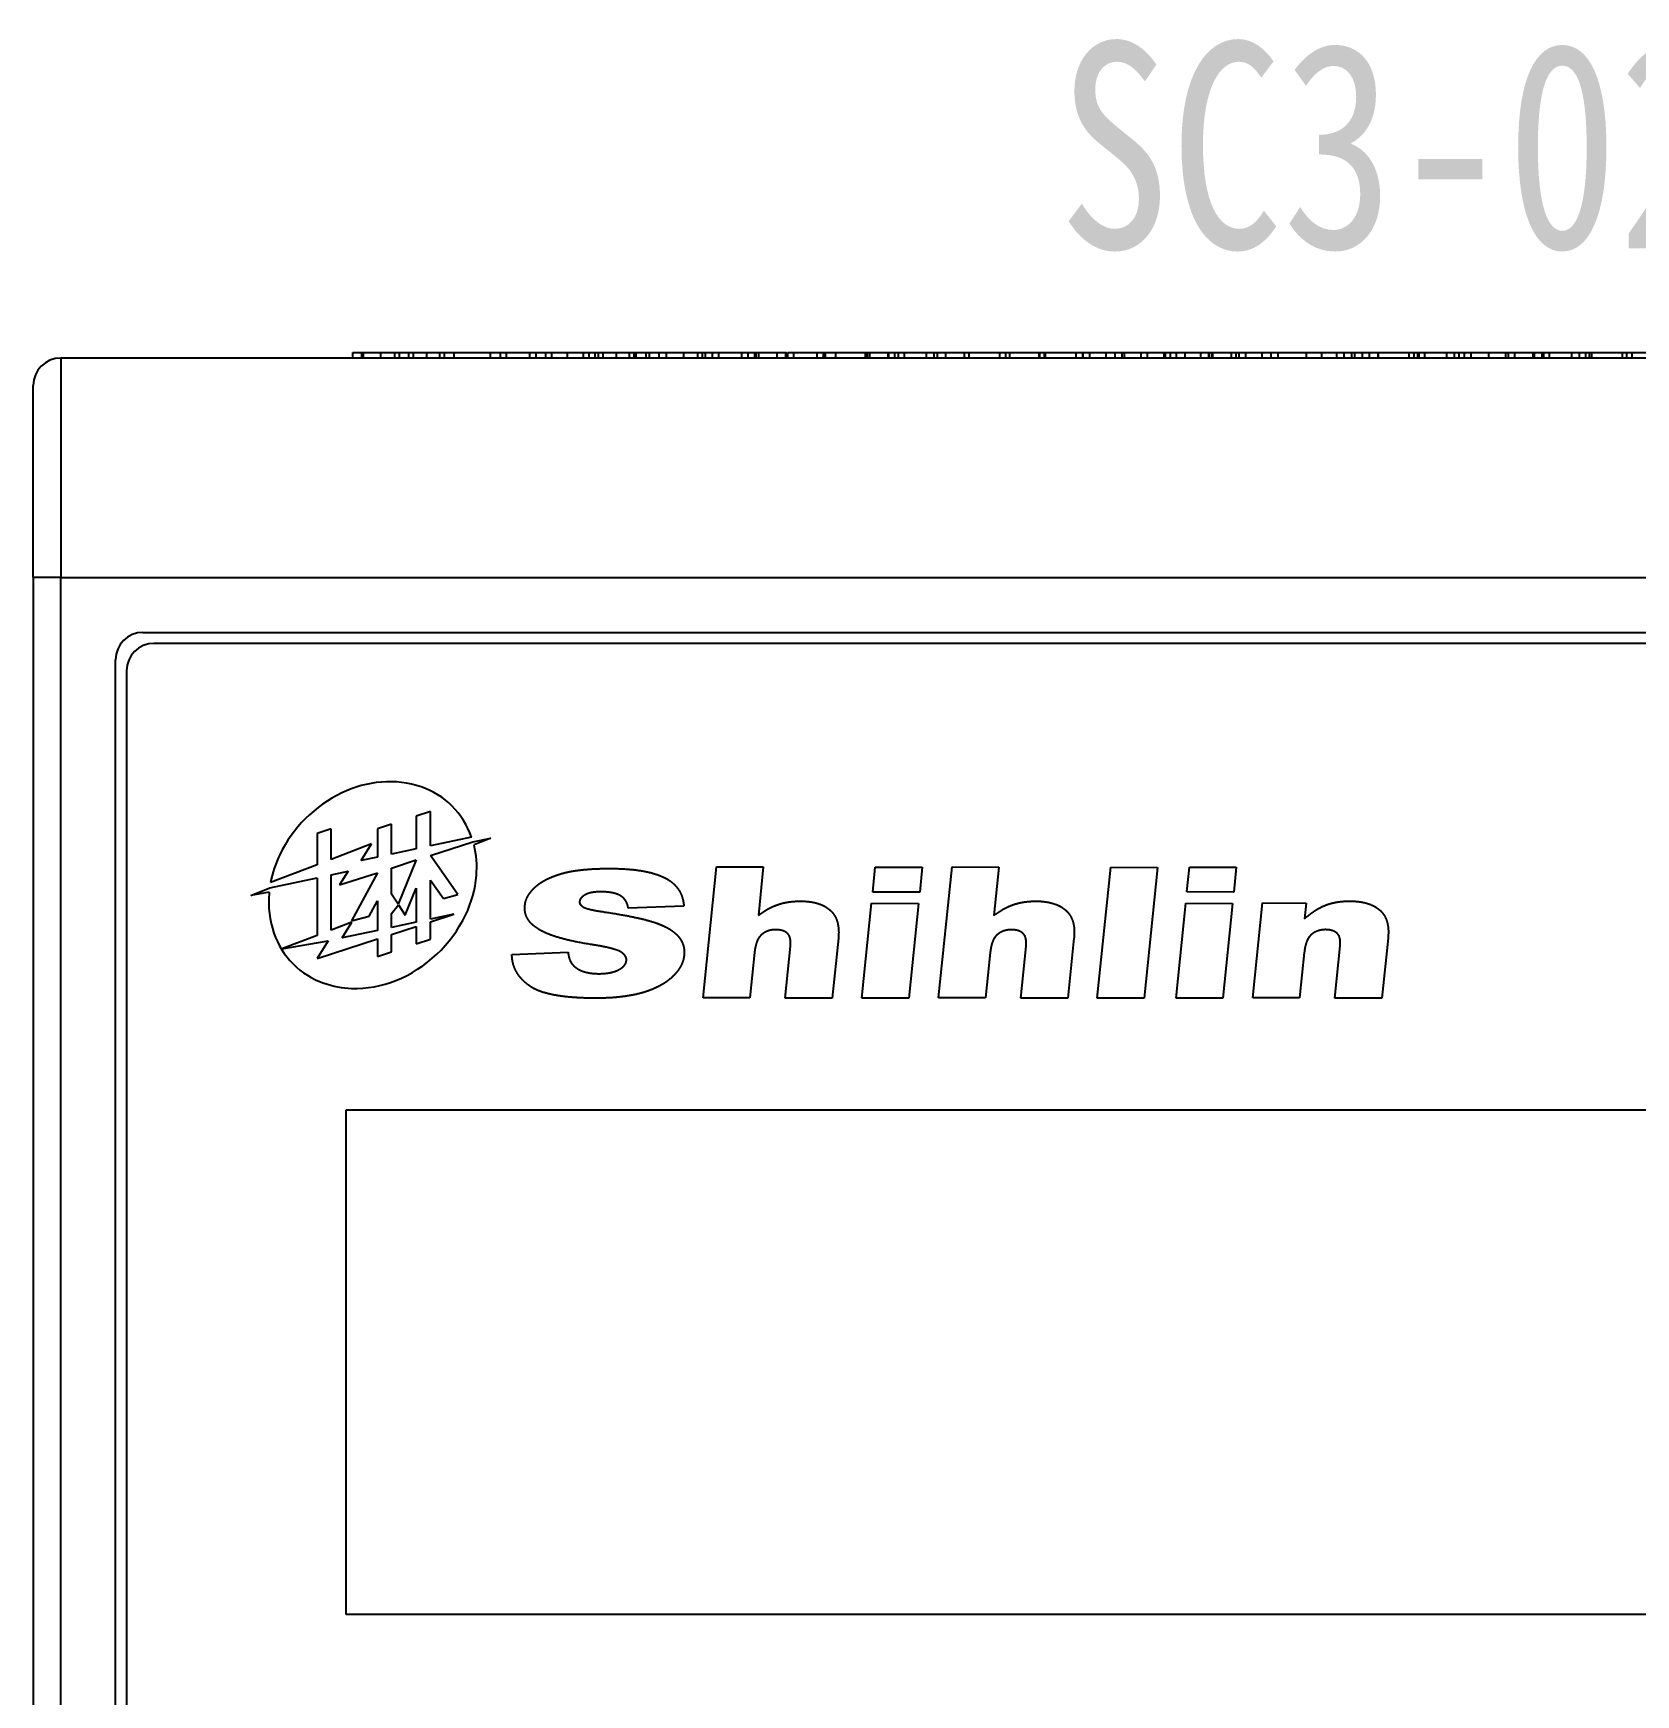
# Model space of a CAD drawing. Header units: millimetres. Extents: x -684 to 5961, y -1281 to 2539.
# Drawn here: x 2150.73 to 2174.09, y -254.85 to -230.62 of the extents above; entities that cross this region are included whole.
import ezdxf
from ezdxf.enums import TextEntityAlignment as Align

# ---------------------------------------------------------------- set-up
doc = ezdxf.new("R2010")
doc.units = ezdxf.units.MM
doc.header["$LTSCALE"] = 5
doc.header["$MEASUREMENT"] = 0
doc.layers.add('2', color=2, linetype='CONTINUOUS')
doc.layers.add('圖框', color=7, linetype='CONTINUOUS')
doc.styles.add('標楷體', font='', dxfattribs={"width": 0.8})
doc.styles.get('標楷體').set_extended_font_data('標楷體')

msp = doc.modelspace()

# ---------------------------------------------------------------- linework, layer by layer
at = {"layer": '圖框'}
for p, q in [((2151.126, -235.359), (2151.126, -238.559)), ((2195.926, -235.359), (2151.126, -235.359)), ((2155.383, -235.279), (2155.514, -235.279)), ((2155.383, -235.359), (2155.383, -235.279)), ((2155.514, -235.359), (2155.514, -235.279)), ((2155.541, -235.359), (2155.541, -235.279)), ((2155.793, -235.359), (2155.793, -235.279)), ((2155.995, -235.359), (2155.995, -235.279)), ((2156.066, -235.359), (2156.066, -235.279)), ((2156.201, -235.359), (2156.201, -235.279)), ((2156.27, -235.359), (2156.27, -235.279)), ((2156.462, -235.359), (2156.462, -235.279)), ((2156.654, -235.359), (2156.654, -235.279)), ((2156.723, -235.359), (2156.723, -235.279)), ((2156.723, -235.279), (2156.862, -235.279)), ((2156.862, -235.359), (2156.862, -235.279)), ((2156.862, -235.279), (2157.393, -235.279)), ((2157.393, -235.279), (2157.536, -235.279)), ((2157.393, -235.359), (2157.393, -235.279)), ((2157.536, -235.279), (2157.627, -235.279)), ((2157.536, -235.359), (2157.536, -235.279)), ((2157.627, -235.279), (2157.966, -235.279)), ((2157.627, -235.359), (2157.627, -235.279)), ((2157.966, -235.359), (2157.966, -235.279)), ((2157.966, -235.279), (2158.056, -235.279)), ((2158.056, -235.359), (2158.056, -235.279)), ((2158.2, -235.359), (2158.2, -235.279)), ((2158.286, -235.359), (2158.286, -235.279)), ((2158.516, -235.359), (2158.516, -235.279)), ((2158.745, -235.359), (2158.745, -235.279)), ((2158.831, -235.359), (2158.831, -235.279)), ((2158.915, -235.359), (2158.915, -235.279)), ((2158.965, -235.359), (2158.965, -235.279)), ((2159.034, -235.359), (2159.034, -235.279)), ((2159.226, -235.359), (2159.226, -235.279)), ((2159.418, -235.359), (2159.418, -235.279)), ((2159.487, -235.279), (2159.514, -235.279)), ((2159.487, -235.359), (2159.487, -235.279)), ((2159.514, -235.359), (2159.514, -235.279)), ((2159.514, -235.279), (2159.662, -235.279)), ((2159.662, -235.359), (2159.662, -235.279)), ((2159.711, -235.359), (2159.711, -235.279)), ((2159.85, -235.279), (2159.958, -235.279)), ((2159.85, -235.359), (2159.85, -235.279)), ((2159.958, -235.359), (2159.958, -235.279)), ((2160.21, -235.359), (2160.21, -235.279)), ((2160.412, -235.359), (2160.412, -235.279)), ((2160.482, -235.359), (2160.482, -235.279)), ((2160.526, -235.359), (2160.526, -235.279)), ((2160.628, -235.279), (2160.718, -235.279)), ((2160.628, -235.359), (2160.628, -235.279)), ((2160.718, -235.279), (2161.057, -235.279)), ((2160.718, -235.359), (2160.718, -235.279)), ((2161.057, -235.359), (2161.057, -235.279)), ((2161.057, -235.279), (2161.147, -235.279)), ((2161.147, -235.359), (2161.147, -235.279)), ((2161.243, -235.359), (2161.243, -235.279)), ((2161.262, -235.279), (2161.302, -235.279)), ((2161.262, -235.359), (2161.262, -235.279)), ((2161.302, -235.359), (2161.302, -235.279)), ((2161.302, -235.279), (2161.57, -235.279)), ((2161.57, -235.359), (2161.57, -235.279)), ((2161.696, -235.359), (2161.696, -235.279)), ((2161.697, -235.359), (2161.697, -235.279)), ((2161.698, -235.359), (2161.698, -235.279)), ((2161.701, -235.359), (2161.701, -235.279)), ((2161.724, -235.279), (2161.815, -235.279)), ((2161.724, -235.359), (2161.724, -235.279)), ((2161.815, -235.279), (2162.153, -235.279)), ((2161.815, -235.359), (2161.815, -235.279)), ((2162.153, -235.359), (2162.153, -235.279)), ((2162.153, -235.279), (2162.244, -235.279)), ((2162.244, -235.279), (2162.245, -235.279)), ((2162.244, -235.359), (2162.244, -235.279)), ((2162.245, -235.359), (2162.245, -235.279)), ((2162.245, -235.279), (2162.273, -235.279)), ((2162.273, -235.359), (2162.273, -235.279)), ((2162.427, -235.359), (2162.427, -235.279)), ((2162.427, -235.279), (2162.857, -235.279)), ((2162.857, -235.359), (2162.857, -235.279)), ((2162.889, -235.359), (2162.889, -235.279)), ((2162.919, -235.359), (2162.919, -235.279)), ((2162.919, -235.279), (2163.187, -235.279)), ((2163.187, -235.279), (2163.197, -235.279)), ((2163.187, -235.359), (2163.187, -235.279)), ((2163.197, -235.279), (2163.287, -235.279)), ((2163.197, -235.359), (2163.197, -235.279)), ((2163.287, -235.279), (2163.341, -235.279)), ((2163.287, -235.359), (2163.287, -235.279)), ((2163.341, -235.279), (2163.426, -235.279)), ((2163.341, -235.359), (2163.341, -235.279)), ((2163.426, -235.279), (2163.748, -235.279)), ((2163.426, -235.359), (2163.426, -235.279)), ((2163.748, -235.359), (2163.748, -235.279)), ((2163.748, -235.279), (2163.86, -235.279)), ((2163.86, -235.359), (2163.86, -235.279)), ((2163.86, -235.279), (2163.908, -235.279)), ((2163.908, -235.279), (2164.027, -235.279)), ((2163.908, -235.359), (2163.908, -235.279)), ((2164.027, -235.359), (2164.027, -235.279)), ((2164.3, -235.359), (2164.3, -235.279)), ((2164.369, -235.359), (2164.369, -235.279)), ((2164.369, -235.279), (2164.817, -235.279)), ((2164.817, -235.359), (2164.817, -235.279)), ((2164.902, -235.359), (2164.902, -235.279)), ((2164.902, -235.279), (2164.96, -235.279)), ((2164.96, -235.359), (2164.96, -235.279)), ((2164.96, -235.279), (2165.391, -235.279)), ((2165.391, -235.359), (2165.391, -235.279)), ((2165.391, -235.279), (2165.401, -235.279)), ((2165.401, -235.359), (2165.401, -235.279)), ((2165.467, -235.359), (2165.467, -235.279)), ((2165.467, -235.279), (2165.481, -235.279)), ((2165.481, -235.359), (2165.481, -235.279)), ((2165.481, -235.279), (2165.928, -235.279)), ((2165.928, -235.279), (2166.024, -235.279)), ((2165.928, -235.359), (2165.928, -235.279)), ((2166.024, -235.279), (2166.033, -235.279)), ((2166.024, -235.359), (2166.024, -235.279)), ((2166.033, -235.359), (2166.033, -235.279)), ((2166.127, -235.359), (2166.127, -235.279)), ((2166.366, -235.359), (2166.366, -235.279)), ((2166.499, -235.359), (2166.499, -235.279)), ((2166.597, -235.359), (2166.597, -235.279)), ((2166.634, -235.279), (2166.877, -235.279)), ((2166.634, -235.359), (2166.634, -235.279)), ((2166.877, -235.279), (2166.968, -235.279)), ((2166.877, -235.359), (2166.877, -235.279)), ((2166.968, -235.359), (2166.968, -235.279)), ((2166.968, -235.279), (2167.211, -235.279)), ((2167.211, -235.279), (2167.232, -235.279)), ((2167.211, -235.359), (2167.211, -235.279)), ((2167.232, -235.359), (2167.232, -235.279)), ((2167.302, -235.279), (2167.392, -235.279)), ((2167.302, -235.359), (2167.302, -235.279)), ((2167.392, -235.279), (2167.519, -235.279)), ((2167.392, -235.359), (2167.392, -235.279)), ((2167.519, -235.279), (2167.747, -235.279)), ((2167.519, -235.359), (2167.519, -235.279)), ((2167.747, -235.359), (2167.747, -235.279)), ((2167.747, -235.279), (2167.865, -235.279)), ((2167.865, -235.359), (2167.865, -235.279)), ((2167.869, -235.279), (2167.907, -235.279)), ((2167.869, -235.359), (2167.869, -235.279)), ((2167.907, -235.279), (2167.923, -235.279)), ((2167.907, -235.359), (2167.907, -235.279)), ((2167.923, -235.359), (2167.923, -235.279)), ((2167.923, -235.279), (2168.192, -235.279)), ((2168.192, -235.359), (2168.192, -235.279)), ((2168.192, -235.279), (2168.263, -235.279)), ((2168.263, -235.359), (2168.263, -235.279)), ((2168.263, -235.279), (2168.307, -235.279)), ((2168.307, -235.359), (2168.307, -235.279)), ((2168.4, -235.359), (2168.4, -235.279)), ((2168.64, -235.359), (2168.64, -235.279)), ((2168.772, -235.359), (2168.772, -235.279)), ((2168.871, -235.279), (2169.288, -235.279)), ((2168.871, -235.359), (2168.871, -235.279)), ((2169.288, -235.359), (2169.288, -235.279)), ((2169.509, -235.359), (2169.509, -235.279)), ((2169.729, -235.279), (2169.834, -235.279)), ((2169.729, -235.359), (2169.729, -235.279)), ((2169.834, -235.279), (2169.946, -235.279)), ((2169.834, -235.359), (2169.834, -235.279)), ((2169.946, -235.359), (2169.946, -235.279)), ((2169.946, -235.279), (2169.989, -235.279)), ((2169.989, -235.359), (2169.989, -235.279)), ((2170.103, -235.279), (2170.206, -235.279)), ((2170.103, -235.359), (2170.103, -235.279)), ((2170.206, -235.359), (2170.206, -235.279)), ((2170.331, -235.359), (2170.331, -235.279)), ((2170.336, -235.359), (2170.336, -235.279)), ((2170.336, -235.279), (2170.783, -235.279)), ((2170.783, -235.359), (2170.783, -235.279)), ((2170.854, -235.359), (2170.854, -235.279)), ((2170.908, -235.359), (2170.908, -235.279)), ((2170.927, -235.279), (2171.012, -235.279)), ((2170.927, -235.359), (2170.927, -235.279)), ((2171.012, -235.279), (2171.334, -235.279)), ((2171.012, -235.359), (2171.012, -235.279)), ((2171.334, -235.359), (2171.334, -235.279)), ((2171.334, -235.279), (2171.446, -235.279)), ((2171.446, -235.359), (2171.446, -235.279)), ((2171.446, -235.279), (2171.513, -235.279)), ((2171.513, -235.279), (2171.588, -235.279)), ((2171.513, -235.359), (2171.513, -235.279)), ((2171.588, -235.359), (2171.588, -235.279)), ((2171.686, -235.359), (2171.686, -235.279)), ((2171.945, -235.359), (2171.945, -235.279)), ((2172.194, -235.359), (2172.194, -235.279)), ((2172.233, -235.359), (2172.233, -235.279)), ((2172.323, -235.359), (2172.323, -235.279)), ((2172.323, -235.279), (2172.591, -235.279)), ((2172.591, -235.359), (2172.591, -235.279)), ((2172.61, -235.279), (2172.721, -235.279)), ((2172.61, -235.359), (2172.61, -235.279)), ((2172.721, -235.359), (2172.721, -235.279)), ((2172.746, -235.279), (2172.83, -235.279)), ((2172.746, -235.359), (2172.746, -235.279)), ((2172.83, -235.279), (2173.153, -235.279)), ((2172.83, -235.359), (2172.83, -235.279)), ((2173.153, -235.359), (2173.153, -235.279)), ((2173.153, -235.279), (2173.264, -235.279)), ((2173.264, -235.359), (2173.264, -235.279)), ((2173.358, -235.279), (2173.414, -235.279)), ((2173.358, -235.359), (2173.358, -235.279)), ((2173.414, -235.279), (2173.444, -235.279)), ((2173.414, -235.359), (2173.414, -235.279)), ((2173.444, -235.359), (2173.444, -235.279)), ((2173.445, -235.359), (2173.445, -235.279)), ((2173.445, -235.279), (2173.893, -235.279)), ((2173.893, -235.359), (2173.893, -235.279)), ((2173.893, -235.279), (2173.957, -235.279)), ((2173.957, -235.359), (2173.957, -235.279)), ((2173.957, -235.279), (2174.036, -235.279)), ((2174.036, -235.359), (2174.036, -235.279)), ((2174.036, -235.279), (2174.484, -235.279)), ((2150.726, -238.559), (2150.726, -235.759)), ((2151.126, -238.559), (2150.726, -238.559)), ((2150.726, -238.559), (2150.726, -277.445)), ((2151.126, -277.445), (2151.126, -238.559)), ((2151.126, -238.559), (2195.926, -238.559)), ((2152.326, -239.359), (2194.74, -239.359)), ((2194.566, -239.519), (2152.486, -239.519)), ((2151.926, -260.799), (2151.926, -239.759)), ((2152.086, -239.919), (2152.086, -260.639)), ((2156.517, -241.972), (2156.31, -242.04)), ((2156.517, -242.471), (2156.517, -241.972)), ((2155.071, -242.224), (2154.864, -242.291)), ((2155.071, -242.669), (2155.071, -242.224)), ((2155.949, -242.157), (2155.742, -242.224)), ((2155.742, -242.224), (2155.742, -242.635)), ((2155.949, -242.591), (2155.949, -242.157)), ((2156.31, -242.04), (2156.31, -242.515)), ((2154.864, -242.291), (2154.864, -242.748)), ((2155.656, -242.444), (2155.071, -242.669)), ((2155.505, -242.686), (2155.656, -242.444)), ((2156.31, -242.515), (2155.949, -242.591)), ((2157.113, -242.344), (2156.517, -242.471)), ((2156.517, -242.611), (2157.134, -242.411)), ((2157.134, -242.411), (2157.395, -242.36)), ((2157.395, -242.36), (2157.153, -242.458)), ((2154.864, -242.748), (2154.185, -243.008)), ((2155.742, -242.635), (2155.505, -242.686)), ((2155.949, -242.796), (2156.31, -242.678)), ((2156.31, -242.678), (2156.046, -243.324)), ((2156.917, -243.183), (2156.517, -242.611)), ((2154.173, -243.086), (2154.864, -242.939)), ((2154.864, -242.939), (2154.864, -243.778)), ((2155.071, -242.895), (2155.315, -242.843)), ((2155.071, -243.699), (2155.071, -242.895)), ((2155.315, -242.843), (2155.191, -243.042)), ((2155.191, -243.042), (2155.742, -242.863)), ((2155.742, -242.863), (2155.363, -243.566)), ((2155.949, -243.176), (2155.949, -242.796)), ((2156.517, -243.54), (2156.517, -242.973)), ((2156.517, -242.973), (2156.704, -243.24)), ((2160.49, -244.686), (2160.684, -242.777)), ((2160.684, -242.777), (2161.368, -242.78)), ((2161.368, -242.78), (2161.296, -243.485)), ((2162.964, -243.146), (2163, -242.783)), ((2163, -242.783), (2163.685, -242.785)), ((2163.685, -242.785), (2163.648, -243.148)), ((2163.924, -244.687), (2164.12, -242.779)), ((2164.12, -242.779), (2164.803, -242.781)), ((2164.803, -242.781), (2164.73, -243.486)), ((2166.237, -244.691), (2166.432, -242.782)), ((2166.432, -242.782), (2167.115, -242.786)), ((2167.115, -242.786), (2166.921, -244.694)), ((2167.543, -243.144), (2167.58, -242.782)), ((2167.58, -242.782), (2168.263, -242.785)), ((2168.263, -242.785), (2168.226, -243.146)), ((2153.898, -243.197), (2154.173, -243.086)), ((2154.165, -243.145), (2153.898, -243.197)), ((2156.046, -243.324), (2155.949, -243.176)), ((2156.149, -243.481), (2156.31, -243.087)), ((2156.31, -243.087), (2156.31, -243.584)), ((2156.704, -243.24), (2156.917, -243.183)), ((2163.648, -243.148), (2162.964, -243.146)), ((2168.226, -243.146), (2167.543, -243.144)), ((2155.622, -243.497), (2155.742, -243.273)), ((2155.742, -243.273), (2155.742, -243.705)), ((2155.949, -243.459), (2156.051, -243.331)), ((2155.949, -243.661), (2155.949, -243.459)), ((2156.051, -243.331), (2156.149, -243.481)), ((2156.517, -243.578), (2156.857, -243.468)), ((2156.857, -243.468), (2156.517, -243.54)), ((2160.21, -243.352), (2159.4, -243.381)), ((2162.806, -244.692), (2162.947, -243.31)), ((2162.947, -243.31), (2163.631, -243.312)), ((2163.631, -243.312), (2163.49, -244.694)), ((2167.385, -244.691), (2167.526, -243.309)), ((2167.526, -243.309), (2168.209, -243.313)), ((2168.209, -243.313), (2168.068, -244.694)), ((2168.503, -244.687), (2168.644, -243.305)), ((2168.644, -243.305), (2169.281, -243.306)), ((2169.281, -243.306), (2169.257, -243.534)), ((2155.372, -243.583), (2155.071, -243.699)), ((2155.227, -243.814), (2155.372, -243.583)), ((2155.742, -243.705), (2155.227, -243.814)), ((2155.363, -243.566), (2155.622, -243.497)), ((2156.31, -243.584), (2155.949, -243.661)), ((2155.949, -243.763), (2156.31, -243.646)), ((2156.31, -243.646), (2156.31, -243.899)), ((2156.517, -243.831), (2156.517, -243.578)), ((2154.864, -243.778), (2154.349, -243.976)), ((2154.349, -243.976), (2155.026, -243.857)), ((2154.864, -244.116), (2155.742, -243.83)), ((2155.026, -243.857), (2154.864, -244.116)), ((2155.742, -243.83), (2155.742, -244.083)), ((2155.949, -244.016), (2155.949, -243.763)), ((2156.31, -243.899), (2156.517, -243.831)), ((2161.686, -244.691), (2161.763, -243.933)), ((2162.462, -243.817), (2162.373, -244.694)), ((2165.121, -244.692), (2165.198, -243.934)), ((2165.897, -243.818), (2165.808, -244.694)), ((2169.699, -244.691), (2169.777, -243.932)), ((2170.475, -243.816), (2170.386, -244.694)), ((2155.742, -244.083), (2155.949, -244.016)), ((2157.704, -244.054), (2158.523, -244.024)), ((2161.24, -244.027), (2161.173, -244.69)), ((2164.676, -244.029), (2164.608, -244.69)), ((2169.254, -244.027), (2169.186, -244.689)), ((2161.173, -244.69), (2160.49, -244.686)), ((2162.373, -244.694), (2161.686, -244.691)), ((2163.49, -244.694), (2162.806, -244.692)), ((2164.608, -244.69), (2163.924, -244.687)), ((2165.808, -244.694), (2165.121, -244.692)), ((2166.921, -244.694), (2166.237, -244.691)), ((2168.068, -244.694), (2167.385, -244.691)), ((2169.186, -244.689), (2168.503, -244.687)), ((2170.386, -244.694), (2169.699, -244.691)), ((2155.286, -246.319), (2185.686, -246.319)), ((2155.286, -253.679), (2155.286, -246.319)), ((2185.686, -253.679), (2155.286, -253.679))]:
    msp.add_line(p, q, dxfattribs=at)
for centre, radius, start, end in [((2151.126, -235.759), 0.4, 90, 180), ((2152.326, -239.759), 0.4, 90, 180), ((2152.486, -239.919), 0.4, 90, 180), ((2155.942, -243.187), 1.652, 94.8852, 115.7619), ((2155.923, -242.96), 1.424, 71.1804, 94.8852), ((2156.068, -243.448), 1.942, 115.7619, 154.2381), ((2156.004, -242.72), 1.171, 18.7521, 71.1804), ((2155.767, -242.784), 1.424, 355.1148, 13.2348), ((2155.807, -243.322), 1.652, 154.2381, 169.0508), ((2155.54, -242.764), 1.652, 334.2381, 355.1148), ((2155.582, -243.285), 1.424, 175.1148, 198.8196), ((2155.809, -243.304), 1.652, 174.4809, 175.1148), ((2155.278, -242.638), 1.942, 292.2325, 334.2381), ((2155.342, -243.366), 1.171, 198.8196, 251.1804), ((2155.42, -242.957), 1.594, 268.0396, 291.8466), ((2155.424, -243.127), 1.424, 251.1804, 267.6537)]:
    msp.add_arc(centre, radius, start, end, dxfattribs=at)
for points, degree in [([(2155.514, -235.279), (2155.525, -235.279), (2155.541, -235.279)], 2), ([(2155.541, -235.279), (2155.602, -235.279), (2155.72, -235.279), (2155.793, -235.279)], 2), ([(2155.793, -235.279), (2155.862, -235.279), (2155.959, -235.279), (2155.995, -235.279)], 2), ([(2155.995, -235.279), (2156.029, -235.279), (2156.051, -235.279), (2156.066, -235.279)], 2), ([(2156.201, -235.279), (2156.214, -235.279), (2156.233, -235.279), (2156.27, -235.279)], 2), ([(2156.27, -235.279), (2156.303, -235.279), (2156.398, -235.279), (2156.462, -235.279)], 2), ([(2156.462, -235.279), (2156.524, -235.279), (2156.618, -235.279), (2156.654, -235.279)], 2), ([(2156.654, -235.279), (2156.691, -235.279), (2156.71, -235.279), (2156.723, -235.279)], 2), ([(2158.2, -235.279), (2158.218, -235.279), (2158.245, -235.279), (2158.286, -235.279)], 2), ([(2158.286, -235.279), (2158.327, -235.279), (2158.444, -235.279), (2158.516, -235.279)], 2), ([(2158.516, -235.279), (2158.589, -235.279), (2158.704, -235.279), (2158.745, -235.279)], 2), ([(2158.745, -235.279), (2158.787, -235.279), (2158.813, -235.279), (2158.831, -235.279)], 2), ([(2158.831, -235.279), (2158.869, -235.279), (2158.915, -235.279)], 2), ([(2158.915, -235.279), (2158.941, -235.279), (2158.965, -235.279)], 2), ([(2158.965, -235.279), (2158.978, -235.279), (2158.997, -235.279), (2159.034, -235.279)], 2), ([(2159.034, -235.279), (2159.067, -235.279), (2159.162, -235.279), (2159.226, -235.279)], 2), ([(2159.226, -235.279), (2159.288, -235.279), (2159.382, -235.279), (2159.418, -235.279)], 2), ([(2159.418, -235.279), (2159.455, -235.279), (2159.474, -235.279), (2159.487, -235.279)], 2), ([(2159.662, -235.279), (2159.685, -235.279), (2159.711, -235.279)], 2), ([(2159.711, -235.279), (2159.741, -235.279), (2159.817, -235.279), (2159.85, -235.279)], 2), ([(2159.958, -235.279), (2160.018, -235.279), (2160.136, -235.279), (2160.21, -235.279)], 2), ([(2160.21, -235.279), (2160.278, -235.279), (2160.375, -235.279), (2160.412, -235.279)], 2), ([(2160.412, -235.279), (2160.445, -235.279), (2160.467, -235.279), (2160.482, -235.279)], 2), ([(2160.482, -235.279), (2160.493, -235.279), (2160.504, -235.279), (2160.515, -235.279), (2160.526, -235.279)], 4), ([(2161.147, -235.279), (2161.193, -235.279), (2161.243, -235.279)], 2), ([(2161.243, -235.279), (2161.252, -235.279), (2161.262, -235.279)], 2), ([(2161.696, -235.279), (2161.697, -235.279), (2161.697, -235.279)], 2), ([(2161.697, -235.279), (2161.698, -235.279), (2161.698, -235.279), (2161.698, -235.279), (2161.698, -235.279)], 4), ([(2161.698, -235.279), (2161.7, -235.279), (2161.701, -235.279), (2161.701, -235.279), (2161.701, -235.279)], 4), ([(2162.273, -235.279), (2162.351, -235.279), (2162.427, -235.279)], 2), ([(2162.857, -235.279), (2162.874, -235.279), (2162.889, -235.279)], 2), ([(2162.889, -235.279), (2162.905, -235.279), (2162.919, -235.279)], 2), ([(2164.027, -235.279), (2164.074, -235.279), (2164.223, -235.279), (2164.3, -235.279)], 2), ([(2164.3, -235.279), (2164.336, -235.279), (2164.369, -235.279)], 2), ([(2164.817, -235.279), (2164.857, -235.279), (2164.902, -235.279)], 2), ([(2165.401, -235.279), (2165.44, -235.279), (2165.467, -235.279)], 2), ([(2166.033, -235.279), (2166.053, -235.279), (2166.083, -235.279), (2166.127, -235.279)], 2), ([(2166.127, -235.279), (2166.171, -235.279), (2166.292, -235.279), (2166.366, -235.279)], 2), ([(2166.366, -235.279), (2166.405, -235.279), (2166.471, -235.279), (2166.499, -235.279)], 2), ([(2166.499, -235.279), (2166.532, -235.279), (2166.572, -235.279), (2166.597, -235.279)], 2), ([(2166.597, -235.279), (2166.615, -235.279), (2166.634, -235.279)], 2), ([(2167.232, -235.279), (2167.26, -235.279), (2167.302, -235.279)], 2), ([(2167.865, -235.279), (2167.867, -235.279), (2167.869, -235.279)], 2), ([(2168.307, -235.279), (2168.327, -235.279), (2168.356, -235.279), (2168.4, -235.279)], 2), ([(2168.4, -235.279), (2168.445, -235.279), (2168.566, -235.279), (2168.64, -235.279)], 2), ([(2168.64, -235.279), (2168.679, -235.279), (2168.744, -235.279), (2168.772, -235.279)], 2), ([(2168.772, -235.279), (2168.806, -235.279), (2168.846, -235.279), (2168.871, -235.279)], 2), ([(2169.288, -235.279), (2169.339, -235.279), (2169.414, -235.279), (2169.509, -235.279)], 2), ([(2169.509, -235.279), (2169.567, -235.279), (2169.677, -235.279), (2169.729, -235.279)], 2), ([(2170.206, -235.279), (2170.211, -235.279), (2170.273, -235.279), (2170.331, -235.279)], 2), ([(2170.331, -235.279), (2170.334, -235.279), (2170.336, -235.279)], 2), ([(2170.854, -235.279), (2170.882, -235.279), (2170.907, -235.279), (2170.908, -235.279)], 2), ([(2170.908, -235.279), (2170.917, -235.279), (2170.927, -235.279)], 2), ([(2171.588, -235.279), (2171.608, -235.279), (2171.639, -235.279), (2171.686, -235.279)], 2), ([(2171.686, -235.279), (2171.733, -235.279), (2171.865, -235.279), (2171.945, -235.279)], 2), ([(2171.945, -235.279), (2172.006, -235.279), (2172.138, -235.279), (2172.194, -235.279)], 2), ([(2172.194, -235.279), (2172.213, -235.279), (2172.233, -235.279)], 2), ([(2172.233, -235.279), (2172.281, -235.279), (2172.323, -235.279)], 2), ([(2172.591, -235.279), (2172.601, -235.279), (2172.61, -235.279)], 2), ([(2172.721, -235.279), (2172.731, -235.279), (2172.746, -235.279)], 2), ([(2173.444, -235.279), (2173.444, -235.279), (2173.445, -235.279)], 2), ([(2158.048, -243.069), (2158.121, -243.003), (2158.214, -242.949), (2158.323, -242.906), (2158.445, -242.872)], 4), ([(2158.445, -242.872), (2158.583, -242.834), (2158.748, -242.812), (2158.932, -242.802), (2159.135, -242.803)], 4), ([(2159.135, -242.803), (2159.379, -242.803), (2159.596, -242.822), (2159.784, -242.864), (2159.928, -242.936)], 4), ([(2158.743, -243.363), (2158.778, -243.384), (2158.845, -243.402), (2158.926, -243.418), (2159.022, -243.431)], 4), ([(2159.022, -243.431), (2159.27, -243.468), (2159.487, -243.507), (2159.673, -243.549), (2159.806, -243.596)], 4), ([(2161.296, -243.485), (2161.369, -243.431), (2161.442, -243.385), (2161.516, -243.35), (2161.589, -243.327)], 4), ([(2161.589, -243.327), (2161.662, -243.301), (2161.742, -243.285), (2161.828, -243.278), (2161.919, -243.279)], 4), ([(2164.73, -243.486), (2164.804, -243.432), (2164.877, -243.386), (2164.951, -243.35), (2165.024, -243.326)], 4), ([(2165.024, -243.326), (2165.098, -243.302), (2165.178, -243.286), (2165.264, -243.278), (2165.355, -243.278)], 4), ([(2169.257, -243.534), (2169.333, -243.468), (2169.409, -243.412), (2169.487, -243.368), (2169.566, -243.337)], 4), ([(2169.566, -243.337), (2169.645, -243.306), (2169.732, -243.286), (2169.827, -243.277), (2169.928, -243.278)], 4), ([(2158.868, -243.912), (2158.618, -243.874), (2158.401, -243.826), (2158.218, -243.766), (2158.092, -243.687)], 4), ([(2159.294, -244.02), (2159.24, -243.987), (2159.139, -243.96), (2159.016, -243.935), (2158.868, -243.912)], 4), ([(2160.028, -244.396), (2159.942, -244.472), (2159.839, -244.534), (2159.72, -244.583), (2159.588, -244.619)], 4), ([(2159.588, -244.619), (2159.444, -244.659), (2159.282, -244.683), (2159.104, -244.694), (2158.913, -244.694)], 4)]:
    msp.add_open_spline(points, degree=degree, dxfattribs=at)
for points, degree, knots in [([(2156.066, -235.279), (2156.093, -235.279), (2156.163, -235.279), (2156.201, -235.279)], 2, [-1.3220245, -1.3220245, -1.3220245, -1, -0.4245655, -0.4245655, -0.4245655]), ([(2158.056, -235.279), (2158.081, -235.279), (2158.148, -235.279), (2158.2, -235.279)], 2, [-1.556289, -1.556289, -1.556289, -1, -0.023058, -0.023058, -0.023058]), ([(2160.526, -235.279), (2160.559, -235.279), (2160.608, -235.279), (2160.628, -235.279)], 2, [-2, -2, -2, -1, -0.729988, -0.729988, -0.729988]), ([(2161.57, -235.279), (2161.595, -235.279), (2161.663, -235.279), (2161.696, -235.279)], 2, [-1.77793, -1.77793, -1.77793, -1, 0, 0, 0]), ([(2169.989, -235.279), (2170.029, -235.279), (2170.09, -235.279), (2170.103, -235.279)], 2, [-2, -2, -2, -1, -0.866374, -0.866374, -0.866374]), ([(2170.783, -235.279), (2170.784, -235.279), (2170.826, -235.279), (2170.854, -235.279)], 2, [-1.025145, -1.025145, -1.025145, -1, 0, 0, 0]), ([(2173.264, -235.279), (2173.273, -235.279), (2173.324, -235.279), (2173.358, -235.279)], 2, [-1.10049, -1.10049, -1.10049, -1, 0, 0, 0]), ([(2159.928, -242.936), (2159.969, -242.956), (2160.021, -242.988), (2160.078, -243.036), (2160.132, -243.105), (2160.175, -243.18), (2160.198, -243.25), (2160.207, -243.308), (2160.21, -243.352)], 4, [0, 0, 0, 0, 0, 0.318766, 0.44159, 0.563235, 0.685394, 1, 1, 1, 1, 1]), ([(2157.894, -243.335), (2157.896, -243.314), (2157.902, -243.284), (2157.914, -243.247), (2157.937, -243.202), (2157.967, -243.155), (2157.998, -243.117), (2158.026, -243.089), (2158.048, -243.069)], 4, [0, 0, 0, 0, 0, 0.292773, 0.413211, 0.536784, 0.664208, 1, 1, 1, 1, 1]), ([(2158.777, -243.183), (2158.764, -243.19), (2158.748, -243.2), (2158.73, -243.213), (2158.713, -243.231), (2158.701, -243.249), (2158.694, -243.264), (2158.691, -243.276), (2158.69, -243.284)], 4, [0, 0, 0, 0, 0, 0.348825, 0.47706, 0.599225, 0.716743, 1, 1, 1, 1, 1]), ([(2159.007, -243.142), (2158.983, -243.142), (2158.95, -243.143), (2158.912, -243.146), (2158.87, -243.152), (2158.834, -243.16), (2158.808, -243.169), (2158.789, -243.177), (2158.777, -243.183)], 4, [0, 0, 0, 0, 0, 0.349326, 0.479554, 0.603816, 0.72248, 1, 1, 1, 1, 1]), ([(2159.286, -243.2), (2159.271, -243.191), (2159.25, -243.181), (2159.218, -243.169), (2159.175, -243.158), (2159.124, -243.149), (2159.077, -243.144), (2159.037, -243.143), (2159.007, -243.142)], 4, [0, 0, 0, 0, 0, 0.277063, 0.39539, 0.519382, 0.649539, 1, 1, 1, 1, 1]), ([(2159.4, -243.381), (2159.397, -243.361), (2159.391, -243.335), (2159.38, -243.304), (2159.362, -243.272), (2159.341, -243.242), (2159.319, -243.222), (2159.3, -243.208), (2159.286, -243.2)], 4, [0, 0, 0, 0, 0, 0.325661, 0.450301, 0.572661, 0.694072, 1, 1, 1, 1, 1]), ([(2158.092, -243.687), (2158.057, -243.665), (2158.012, -243.633), (2157.966, -243.588), (2157.926, -243.527), (2157.899, -243.465), (2157.889, -243.411), (2157.89, -243.367), (2157.894, -243.335)], 4, [0, 0, 0, 0, 0, 0.334495, 0.459158, 0.57999, 0.699097, 1, 1, 1, 1, 1]), ([(2158.69, -243.284), (2158.689, -243.291), (2158.689, -243.3), (2158.692, -243.311), (2158.699, -243.324), (2158.709, -243.338), (2158.722, -243.349), (2158.733, -243.357), (2158.743, -243.363)], 4, [0, 0, 0, 0, 0, 0.282742, 0.398198, 0.518304, 0.645524, 1, 1, 1, 1, 1]), ([(2161.919, -243.279), (2161.964, -243.279), (2162.023, -243.282), (2162.094, -243.292), (2162.171, -243.314), (2162.239, -243.339), (2162.288, -243.367), (2162.322, -243.392), (2162.344, -243.412)], 4, [-1, -1, -1, -1, -1, -0.660212, -0.532293, -0.408867, -0.289144, 0, 0, 0, 0, 0]), ([(2162.344, -243.412), (2162.366, -243.432), (2162.393, -243.463), (2162.422, -243.508), (2162.446, -243.573), (2162.464, -243.647), (2162.469, -243.715), (2162.467, -243.773), (2162.462, -243.817)], 4, [-1, -1, -1, -1, -1, -0.708925, -0.590111, -0.46793, -0.340964, 0, 0, 0, 0, 0]), ([(2165.355, -243.278), (2165.399, -243.279), (2165.458, -243.283), (2165.528, -243.293), (2165.606, -243.315), (2165.673, -243.34), (2165.722, -243.368), (2165.756, -243.392), (2165.778, -243.412)], 4, [-1, -1, -1, -1, -1, -0.660219, -0.532192, -0.408661, -0.288887, 0, 0, 0, 0, 0]), ([(2165.778, -243.412), (2165.8, -243.432), (2165.827, -243.463), (2165.856, -243.509), (2165.881, -243.573), (2165.899, -243.647), (2165.904, -243.716), (2165.902, -243.774), (2165.897, -243.818)], 4, [-1, -1, -1, -1, -1, -0.709474, -0.590664, -0.468392, -0.341285, 0, 0, 0, 0, 0]), ([(2169.928, -243.278), (2169.974, -243.278), (2170.034, -243.282), (2170.105, -243.292), (2170.184, -243.314), (2170.252, -243.34), (2170.301, -243.367), (2170.335, -243.392), (2170.357, -243.411)], 4, [0, 0, 0, 0, 0, 0.341597, 0.469803, 0.593212, 0.712621, 1, 1, 1, 1, 1]), ([(2170.357, -243.411), (2170.379, -243.431), (2170.406, -243.462), (2170.435, -243.507), (2170.459, -243.571), (2170.478, -243.646), (2170.482, -243.714), (2170.48, -243.772), (2170.475, -243.816)], 4, [0, 0, 0, 0, 0, 0.290239, 0.409013, 0.531293, 0.658447, 1, 1, 1, 1, 1]), ([(2159.806, -243.596), (2159.844, -243.61), (2159.894, -243.63), (2159.952, -243.657), (2160.013, -243.693), (2160.063, -243.727), (2160.098, -243.758), (2160.122, -243.782), (2160.136, -243.801)], 4, [0, 0, 0, 0, 0, 0.347727, 0.477469, 0.601482, 0.72026, 1, 1, 1, 1, 1]), ([(2161.552, -243.695), (2161.532, -243.695), (2161.506, -243.696), (2161.474, -243.701), (2161.437, -243.712), (2161.402, -243.726), (2161.376, -243.741), (2161.357, -243.756), (2161.344, -243.767)], 4, [-1, -1, -1, -1, -1, -0.677451, -0.552233, -0.428717, -0.306156, 0, 0, 0, 0, 0]), ([(2161.72, -243.749), (2161.712, -243.741), (2161.699, -243.731), (2161.68, -243.719), (2161.653, -243.709), (2161.622, -243.701), (2161.594, -243.697), (2161.57, -243.695), (2161.552, -243.695)], 4, [-1, -1, -1, -1, -1, -0.713038, -0.593946, -0.470801, -0.342676, 0, 0, 0, 0, 0]), ([(2164.987, -243.695), (2164.967, -243.695), (2164.941, -243.696), (2164.909, -243.702), (2164.872, -243.713), (2164.837, -243.727), (2164.811, -243.742), (2164.792, -243.756), (2164.779, -243.767)], 4, [-1, -1, -1, -1, -1, -0.677975, -0.552998, -0.429643, -0.307084, 0, 0, 0, 0, 0]), ([(2165.155, -243.75), (2165.146, -243.742), (2165.133, -243.732), (2165.114, -243.72), (2165.088, -243.71), (2165.057, -243.701), (2165.029, -243.697), (2165.005, -243.695), (2164.987, -243.695)], 4, [-1, -1, -1, -1, -1, -0.713244, -0.594211, -0.471103, -0.342971, 0, 0, 0, 0, 0]), ([(2169.566, -243.694), (2169.547, -243.694), (2169.52, -243.695), (2169.488, -243.701), (2169.451, -243.712), (2169.416, -243.726), (2169.389, -243.741), (2169.37, -243.755), (2169.357, -243.766)], 4, [0, 0, 0, 0, 0, 0.321775, 0.447132, 0.570933, 0.693778, 1, 1, 1, 1, 1]), ([(2169.733, -243.748), (2169.725, -243.741), (2169.712, -243.731), (2169.694, -243.72), (2169.667, -243.709), (2169.636, -243.7), (2169.608, -243.696), (2169.584, -243.694), (2169.566, -243.694)], 4, [0, 0, 0, 0, 0, 0.284886, 0.403894, 0.527323, 0.655958, 1, 1, 1, 1, 1]), ([(2160.136, -243.801), (2160.151, -243.819), (2160.169, -243.847), (2160.188, -243.883), (2160.204, -243.929), (2160.215, -243.976), (2160.217, -244.017), (2160.216, -244.049), (2160.213, -244.072)], 4, [0, 0, 0, 0, 0, 0.31622, 0.439938, 0.56295, 0.686256, 1, 1, 1, 1, 1]), ([(2161.344, -243.767), (2161.332, -243.777), (2161.316, -243.794), (2161.297, -243.821), (2161.278, -243.86), (2161.26, -243.909), (2161.25, -243.955), (2161.243, -243.996), (2161.24, -244.027)], 4, [-1, -1, -1, -1, -1, -0.726328, -0.60938, -0.486209, -0.355899, 0, 0, 0, 0, 0]), ([(2161.763, -243.933), (2161.765, -243.911), (2161.767, -243.883), (2161.765, -243.85), (2161.759, -243.816), (2161.75, -243.788), (2161.739, -243.769), (2161.729, -243.756), (2161.72, -243.749)], 4, [-1, -1, -1, -1, -1, -0.642415, -0.512597, -0.390267, -0.274084, 0, 0, 0, 0, 0]), ([(2164.779, -243.767), (2164.766, -243.777), (2164.75, -243.795), (2164.732, -243.821), (2164.713, -243.861), (2164.695, -243.91), (2164.685, -243.957), (2164.679, -243.997), (2164.676, -244.029)], 4, [-1, -1, -1, -1, -1, -0.726652, -0.609733, -0.486543, -0.356178, 0, 0, 0, 0, 0]), ([(2165.198, -243.934), (2165.2, -243.913), (2165.202, -243.885), (2165.2, -243.852), (2165.193, -243.817), (2165.184, -243.789), (2165.173, -243.77), (2165.163, -243.757), (2165.155, -243.75)], 4, [-1, -1, -1, -1, -1, -0.643179, -0.513164, -0.390484, -0.273978, 0, 0, 0, 0, 0]), ([(2169.357, -243.766), (2169.345, -243.777), (2169.329, -243.794), (2169.311, -243.821), (2169.292, -243.86), (2169.274, -243.909), (2169.263, -243.956), (2169.257, -243.996), (2169.254, -244.027)], 4, [0, 0, 0, 0, 0, 0.273559, 0.390463, 0.513598, 0.643897, 1, 1, 1, 1, 1]), ([(2169.777, -243.932), (2169.779, -243.911), (2169.78, -243.883), (2169.779, -243.851), (2169.772, -243.816), (2169.763, -243.788), (2169.752, -243.769), (2169.741, -243.756), (2169.733, -243.748)], 4, [0, 0, 0, 0, 0, 0.355962, 0.485549, 0.607925, 0.724406, 1, 1, 1, 1, 1]), ([(2157.957, -244.511), (2157.917, -244.483), (2157.868, -244.441), (2157.815, -244.383), (2157.766, -244.306), (2157.728, -244.225), (2157.71, -244.154), (2157.704, -244.097), (2157.704, -244.054)], 4, [0, 0, 0, 0, 0, 0.323972, 0.448279, 0.570583, 0.692242, 1, 1, 1, 1, 1]), ([(2158.523, -244.024), (2158.525, -244.045), (2158.529, -244.073), (2158.536, -244.106), (2158.55, -244.142), (2158.566, -244.174), (2158.582, -244.197), (2158.596, -244.212), (2158.607, -244.223)], 4, [0, 0, 0, 0, 0, 0.334726, 0.461801, 0.585207, 0.705743, 1, 1, 1, 1, 1]), ([(2159.258, -244.279), (2159.275, -244.27), (2159.297, -244.257), (2159.321, -244.239), (2159.343, -244.216), (2159.359, -244.194), (2159.367, -244.175), (2159.371, -244.159), (2159.372, -244.148)], 4, [0, 0, 0, 0, 0, 0.353696, 0.482409, 0.604264, 0.720838, 1, 1, 1, 1, 1]), ([(2159.372, -244.148), (2159.374, -244.138), (2159.374, -244.123), (2159.37, -244.105), (2159.359, -244.083), (2159.344, -244.06), (2159.325, -244.043), (2159.308, -244.03), (2159.294, -244.02)], 4, [0, 0, 0, 0, 0, 0.287714, 0.404571, 0.525294, 0.652034, 1, 1, 1, 1, 1]), ([(2160.213, -244.072), (2160.21, -244.099), (2160.203, -244.136), (2160.187, -244.182), (2160.159, -244.238), (2160.124, -244.294), (2160.087, -244.339), (2160.054, -244.372), (2160.028, -244.396)], 4, [0, 0, 0, 0, 0, 0.297368, 0.418394, 0.541802, 0.668391, 1, 1, 1, 1, 1]), ([(2158.607, -244.223), (2158.624, -244.239), (2158.652, -244.26), (2158.692, -244.284), (2158.749, -244.305), (2158.816, -244.324), (2158.878, -244.333), (2158.93, -244.336), (2158.97, -244.336)], 4, [0, 0, 0, 0, 0, 0.283602, 0.402329, 0.525672, 0.654458, 1, 1, 1, 1, 1]), ([(2158.97, -244.336), (2158.999, -244.336), (2159.039, -244.335), (2159.086, -244.33), (2159.139, -244.321), (2159.184, -244.31), (2159.218, -244.299), (2159.242, -244.288), (2159.258, -244.279)], 4, [0, 0, 0, 0, 0, 0.344022, 0.473377, 0.597621, 0.717132, 1, 1, 1, 1, 1]), ([(2158.913, -244.694), (2158.796, -244.693), (2158.644, -244.689), (2158.47, -244.674), (2158.288, -244.642), (2158.148, -244.608), (2158.054, -244.571), (2157.993, -244.537), (2157.957, -244.511)], 4, [0, 0, 0, 0, 0, 0.37201, 0.505625, 0.629558, 0.744334, 1, 1, 1, 1, 1])]:
    msp.add_open_spline(points, degree=degree, knots=knots, dxfattribs=at)

# ---------------------------------------------------------------- texts
at = {"layer": '2', "style": '標楷體', "width": 0.8}
msp.add_text('SC3-023-0.2k', height=3, dxfattribs=at).set_placement((2175.464, -232.214, -0.672), align=Align.MIDDLE)

doc.saveas('drawing.dxf')
